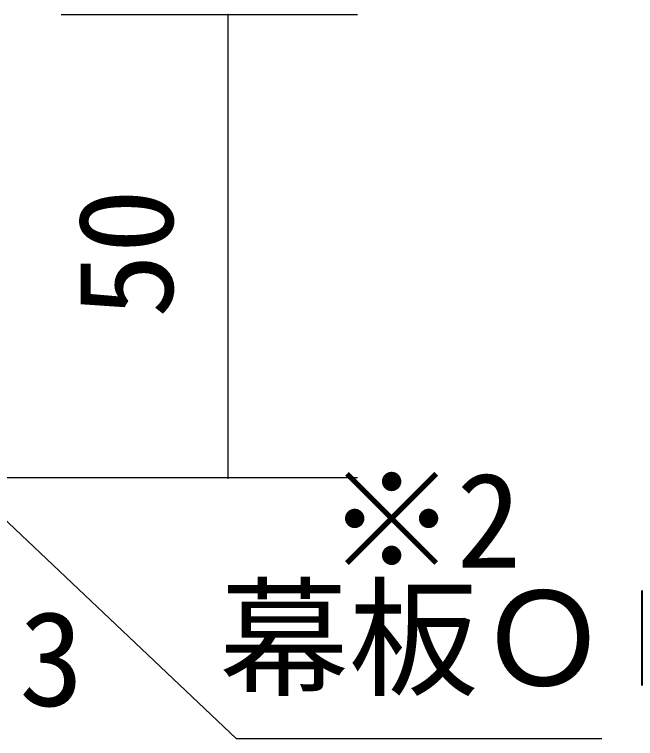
# Model space of a CAD drawing. Units: millimetres, scale not verified. Extents: x -800 to 800, y -554 to 554.
# Drawn here: x -335.7 to -268.6, y 310.7 to 388.9 of the extents above; entities that cross this region are included whole.
import ezdxf
from ezdxf.enums import TextEntityAlignment as Align

# ---------------------------------------------------------------- set-up
doc = ezdxf.new("R2010")
doc.units = ezdxf.units.MM
doc.header["$LTSCALE"] = 4
doc.layers.add('2-0', color=7, linetype='Continuous', lineweight=25)
doc.styles.add('ＭＳ ゴシック', font='')
doc.styles.get('ＭＳ ゴシック').set_extended_font_data('MS Gothic')

msp = doc.modelspace()

# ---------------------------------------------------------------- linework, layer by layer
at = {"layer": '2-0'}
for p, q in [((-298.625, 388.853), (-330.624, 388.853)), ((-312.625, 388.853), (-312.625, 338.852)), ((-312.585, 388.857), (-312.585, 388.853)), ((-298.625, 338.853), (-343.569, 338.853)), ((-312.585, 338.857), (-312.585, 338.853))]:
    msp.add_line(p, q, dxfattribs=at)
msp.add_lwpolyline([(-356.124, 352.702), (-311.745, 310.701), (-272.25, 310.701)], dxfattribs=at)
for centre, radius, start, end in [((-312.63, 388.853), 0.0357, 176.86368, 183.13632), ((-312.626, 388.853), 0.0398, 182.98696, 188.83598), ((-312.63, 388.853), 0.0353, 164.31621, 170.33391), ((-312.632, 388.853), 0.0334, 170.33578, 176.68119), ((-312.625, 388.854), 0.0405, 188.83906, 194.52147), ((-312.628, 388.852), 0.0374, 158.61296, 164.3175), ((-312.624, 388.854), 0.0414, 194.52248, 200.03351), ((-312.626, 388.852), 0.0395, 153.18895, 158.61644), ((-312.623, 388.854), 0.0424, 200.03276, 205.384), ((-312.625, 388.851), 0.0415, 147.99327, 153.19382), ((-312.622, 388.854), 0.0432, 205.38184, 210.59811), ((-312.622, 388.855), 0.0439, 210.59491, 215.71121), ((-312.623, 388.85), 0.043, 142.96696, 147.99894), ((-312.622, 388.855), 0.0441, 215.70726, 220.76605), ((-312.622, 388.849), 0.0441, 138.04687, 142.97305), ((-312.622, 388.849), 0.0445, 133.16788, 138.05314), ((-312.622, 388.855), 0.044, 220.7616, 225.81061), ((-312.622, 388.849), 0.0443, 128.26434, 133.17417), ((-312.622, 388.854), 0.0433, 225.80588, 230.89625), ((-312.623, 388.85), 0.0434, 123.27096, 128.2705), ((-312.623, 388.853), 0.0422, 230.89146, 236.07603), ((-312.624, 388.851), 0.0419, 118.12406, 123.27677), ((-312.624, 388.852), 0.0407, 236.07148, 241.40286), ((-312.625, 388.851), 0.039, 241.39893, 246.92682), ((-312.624, 388.853), 0.04, 112.76352, 118.12918), ((-312.625, 388.855), 0.0379, 107.13619, 112.76742), ((-312.625, 388.849), 0.0371, 246.92406, 252.69157), ((-312.626, 388.857), 0.0358, 101.20105, 107.13811), ((-312.626, 388.847), 0.0352, 252.69067, 258.72916), ((-312.626, 388.859), 0.0339, 94.93645, 101.20006), ((-312.626, 388.846), 0.0336, 258.73093, 265.05365), ((-312.626, 388.858), 0.0349, 88.41011, 94.7463), ((-312.626, 388.847), 0.0349, 265.24313, 271.59418), ((-312.626, 388.85), 0.0427, 82.88488, 88.58275), ((-312.626, 388.855), 0.0425, 271.41494, 277.14461), ((-312.626, 388.85), 0.0421, 77.22644, 82.87995), ((-312.626, 388.854), 0.0415, 277.14969, 282.87773), ((-312.626, 388.851), 0.0418, 71.6405, 77.2228), ((-312.626, 388.853), 0.041, 282.88194, 288.57878), ((-312.626, 388.851), 0.0418, 66.1416, 71.63828), ((-312.626, 388.853), 0.0408, 288.58196, 294.22721), ((-312.626, 388.851), 0.0419, 60.73169, 66.14074), ((-312.626, 388.853), 0.0408, 294.22931, 299.81231), ((-312.626, 388.853), 0.0409, 299.81342, 305.33275), ((-312.626, 388.85), 0.0421, 55.40122, 60.73205), ((-312.626, 388.85), 0.0422, 50.13089, 55.4026), ((-312.626, 388.853), 0.0411, 305.33301, 310.79525), ((-312.626, 388.851), 0.0421, 44.89356, 50.13305), ((-312.626, 388.853), 0.0413, 310.7949, 316.21291), ((-312.626, 388.851), 0.0417, 39.65626, 44.89626), ((-312.626, 388.853), 0.0415, 316.21217, 321.60318), ((-312.626, 388.851), 0.0411, 34.3822, 39.65925), ((-312.627, 388.853), 0.0416, 321.60228, 326.98579), ((-312.625, 388.852), 0.0403, 29.03282, 34.38523), ((-312.627, 388.853), 0.0416, 326.98498, 332.38073), ((-312.624, 388.852), 0.0392, 23.5701, 29.03557), ((-312.626, 388.853), 0.0415, 332.38024, 337.80616), ((-312.623, 388.853), 0.0379, 17.95925, 23.5722), ((-312.626, 388.853), 0.0414, 337.80622, 343.27642), ((-312.622, 388.853), 0.0367, 12.1721, 17.96027), ((-312.627, 388.853), 0.0417, 354.38136, 0.00443), ((-312.626, 388.853), 0.0414, 343.27723, 348.80016), ((-312.62, 388.853), 0.0354, 6.19108, 12.17154), ((-312.626, 388.853), 0.0415, 348.80188, 354.37864), ((-312.631, 338.853), 0.0347, 170.49491, 176.68601), ((-312.633, 338.853), 0.0326, 176.72951, 183.27049), ((-312.631, 338.853), 0.0347, 183.31399, 189.50509), ((-312.628, 338.853), 0.0378, 164.74068, 170.49882), ((-312.628, 338.854), 0.0378, 189.50118, 195.25932), ((-312.625, 338.852), 0.0409, 159.36121, 164.74693), ((-312.625, 338.855), 0.0409, 195.25307, 200.63879), ((-312.622, 338.851), 0.0437, 154.28181, 159.36864), ((-312.622, 338.856), 0.0437, 200.63136, 205.71819), ((-312.62, 338.85), 0.0461, 149.42279, 154.28972), ((-312.62, 338.857), 0.0461, 205.71028, 210.57721), ((-312.619, 338.849), 0.0478, 144.70329, 149.43083), ((-312.619, 338.858), 0.0478, 210.56917, 215.29671), ((-312.618, 338.849), 0.0485, 140.04274, 144.71133), ((-312.618, 338.858), 0.0485, 215.28867, 219.95726), ((-312.618, 338.849), 0.0482, 135.36097, 140.05078), ((-312.618, 338.858), 0.0482, 219.94922, 224.63903), ((-312.619, 338.85), 0.047, 130.57777, 135.36901), ((-312.619, 338.857), 0.047, 224.63099, 229.42223), ((-312.62, 338.851), 0.0449, 125.61264, 130.58574), ((-312.62, 338.855), 0.0449, 229.41426, 234.38736), ((-312.622, 338.853), 0.0423, 120.38557, 125.62033), ((-312.622, 338.853), 0.0423, 234.37967, 239.61443), ((-312.623, 338.856), 0.0393, 114.81957, 120.39244), ((-312.623, 338.851), 0.0393, 239.60756, 245.18043), ((-312.625, 338.859), 0.0362, 108.84632, 114.8247), ((-312.625, 338.848), 0.0362, 245.1753, 251.15368), ((-312.626, 338.861), 0.0333, 102.41569, 108.84827), ((-312.626, 338.845), 0.0333, 251.15173, 257.58431), ((-312.626, 338.864), 0.0308, 95.50964, 102.41264), ((-312.626, 338.843), 0.0308, 257.58736, 264.49036), ((-312.626, 338.863), 0.0313, 88.22919, 95.29169), ((-312.626, 338.843), 0.0313, 264.70831, 271.77081), ((-312.626, 338.856), 0.0385, 82.08619, 88.41075), ((-312.626, 338.85), 0.0385, 271.58925, 277.91381), ((-312.626, 338.856), 0.0385, 75.88434, 82.07738), ((-312.626, 338.85), 0.0385, 277.92262, 284.11566), ((-312.627, 338.856), 0.0391, 69.86759, 75.87818), ((-312.627, 338.851), 0.0391, 284.12182, 290.13241), ((-312.627, 338.855), 0.0401, 64.06316, 69.8642), ((-312.627, 338.852), 0.0401, 290.1358, 295.93684), ((-312.627, 338.854), 0.0414, 58.47522, 64.06228), ((-312.627, 338.853), 0.0414, 295.93772, 301.52478), ((-312.628, 338.852), 0.0427, 53.08846, 58.47641), ((-312.628, 338.854), 0.0427, 301.52359, 306.91154), ((-312.629, 338.851), 0.0439, 47.87242, 53.09124), ((-312.629, 338.855), 0.0439, 306.90876, 312.12758), ((-312.629, 338.851), 0.0449, 42.78547, 47.87635), ((-312.629, 338.856), 0.0449, 312.12365, 317.21453), ((-312.63, 338.85), 0.0454, 37.77805, 42.79022), ((-312.63, 338.856), 0.0454, 317.20978, 322.22195), ((-312.63, 338.85), 0.0453, 32.79501, 37.78336), ((-312.63, 338.856), 0.0453, 322.21664, 327.20499), ((-312.629, 338.851), 0.0447, 27.7773, 32.80069), ((-312.629, 338.856), 0.0447, 327.19931, 332.2227), ((-312.628, 338.851), 0.0435, 22.66331, 27.78315), ((-312.628, 338.855), 0.0435, 332.21685, 337.33669), ((-312.627, 338.852), 0.0418, 17.39036, 22.66909), ((-312.627, 338.855), 0.0418, 337.33091, 342.60964), ((-312.625, 338.853), 0.0397, 11.89699, 17.3957), ((-312.625, 338.854), 0.0397, 342.6043, 348.10301), ((-312.622, 338.853), 0.0374, 6.12648, 11.90131), ((-312.62, 338.853), 0.0351, 353.87103, 359.96749), ((-312.622, 338.854), 0.0374, 348.09869, 353.87352)]:
    msp.add_arc(centre, radius, start, end, dxfattribs=at)

# ---------------------------------------------------------------- texts
at = {"layer": '2-0', "style": 'ＭＳ ゴシック'}
msp.add_text('50', height=10.26, rotation=90, dxfattribs=at).set_placement((-315.498, 356.109), align=Align.BOTTOM_LEFT)
for s, p in [('※2', (-301.95, 326.076)), ('幕板ＯＰ', (-313.563, 313.336)), ('3', (-335.182, 311.134))]:
    msp.add_text(s, height=10.26, dxfattribs=at).set_placement(p, align=Align.BOTTOM_LEFT)

doc.saveas('drawing.dxf')
